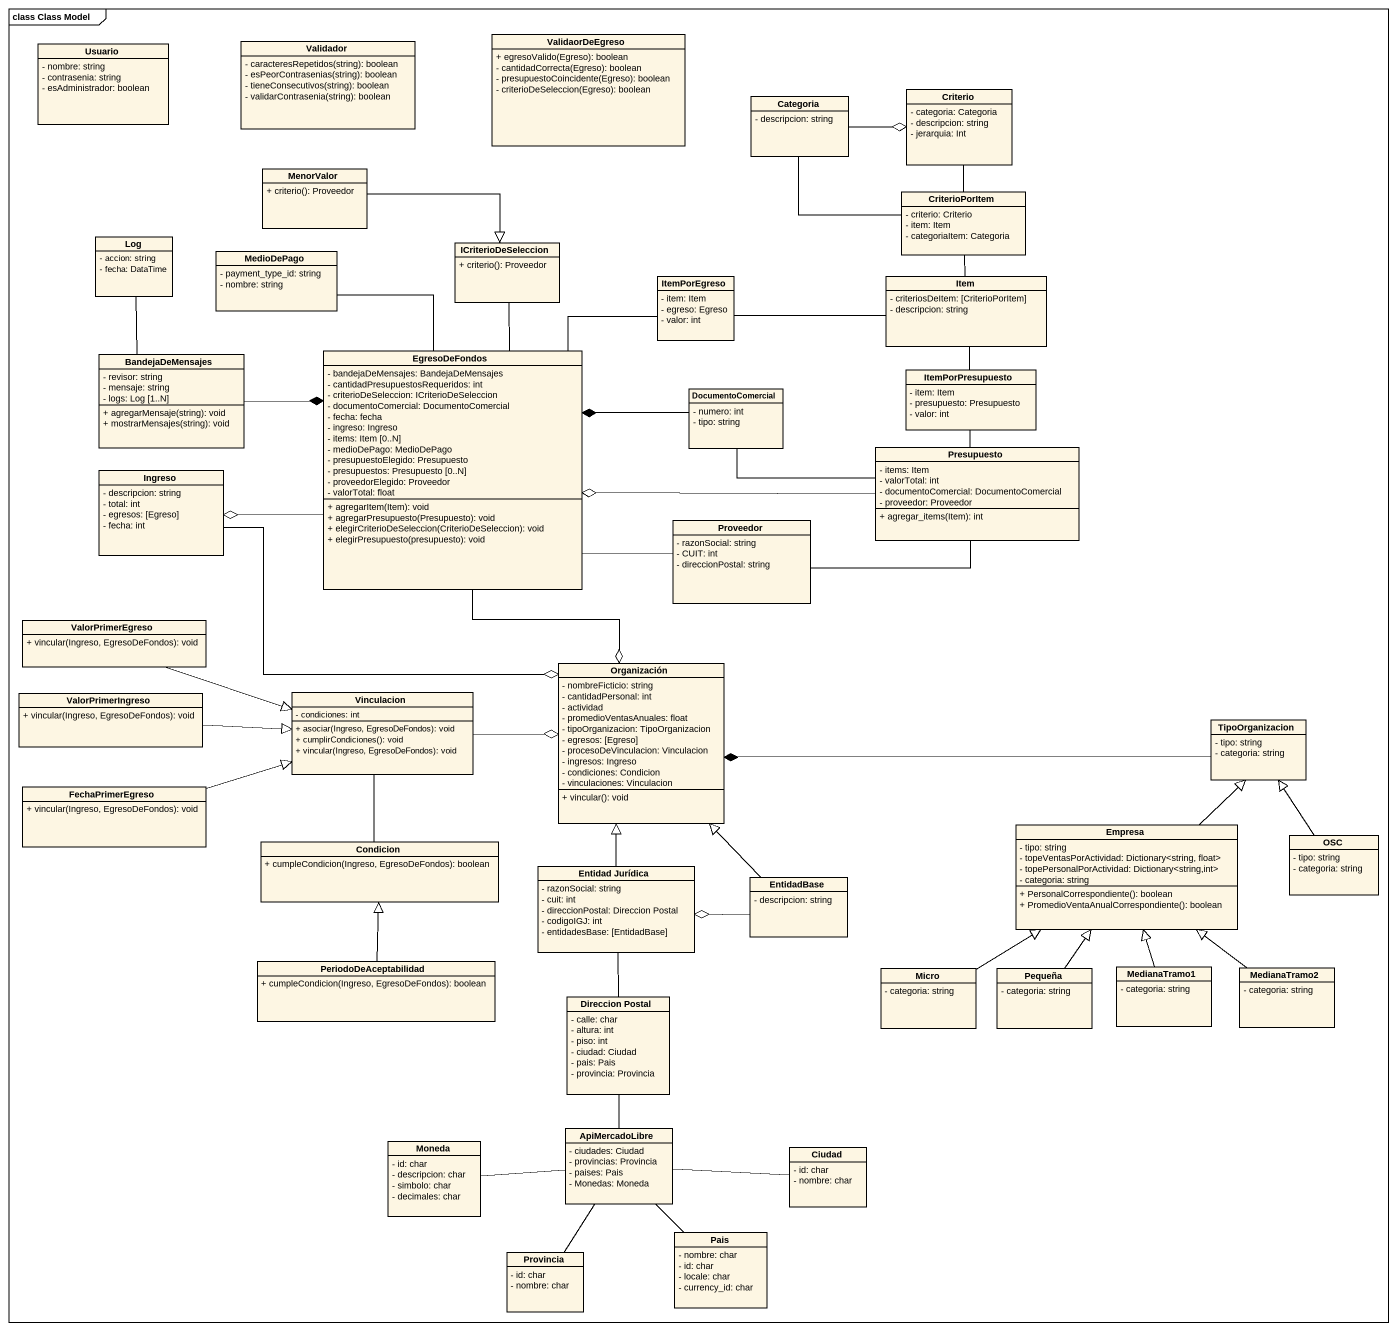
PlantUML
@startuml
mainframe class Class Model
hide circle
hide empty members
skinparam classAttributeIconSize 0
class ValidaorDeEgreso {
  + egresoValido(Egreso): boolean
  - cantidadCorrecta(Egreso): boolean
  - presupuestoCoincidente(Egreso): boolean
  - criterioDeSeleccion(Egreso): boolean
}
class Usuario {
  - nombre: string
  - contrasenia: string
  - esAdministrador: boolean
}
class Validador {
  - caracteresRepetidos(string): boolean
  - esPeorContrasenias(string): boolean
  - tieneConsecutivos(string): boolean
  - validarContrasenia(string): boolean
}
class Categoria {
  - descripcion: string
}
class Criterio {
  - categoria: Categoria
  - descripcion: string
  - jerarquia: Int
}
class MenorValor {
  + criterio(): Proveedor
}
class CriterioPorItem {
  - criterio: Criterio
  - item: Item
  - categoriaItem: Categoria
}
class Log {
  - accion: string
  - fecha: DataTime
}
class MedioDePago {
  - payment_type_id: string
  - nombre: string
}
class ICriterioDeSeleccion {
  + criterio(): Proveedor
}
class ItemPorEgreso {
  - item: Item
  - egreso: Egreso
  - valor: int
}
class Item {
  - criteriosDeItem: [CriterioPorItem]
  - descripcion: string
}
class BandejaDeMensajes {
  - revisor: string
  - mensaje: string
  - logs: Log [1..N]
  + agregarMensaje(string): void
  + mostrarMensajes(string): void
}
class EgresoDeFondos {
  - bandejaDeMensajes: BandejaDeMensajes
  - cantidadPresupuestosRequeridos: int
  - criterioDeSeleccion: ICriterioDeSeleccion
  - documentoComercial: DocumentoComercial
  - fecha: fecha
  - ingreso: Ingreso
  - items: Item [0..N]
  - medioDePago: MedioDePago
  - presupuestoElegido: Presupuesto
  - presupuestos: Presupuesto [0..N]
  - proveedorElegido: Proveedor
  - valorTotal: float
  + agregarItem(Item): void
  + agregarPresupuesto(Presupuesto): void
  + elegirCriterioDeSeleccion(CriterioDeSeleccion): void
  + elegirPresupuesto(presupuesto): void
}
class ItemPorPresupuesto {
  - item: Item
  - presupuesto: Presupuesto
  - valor: int
}
class DocumentoComercial {
  - numero: int
  - tipo: string
}
class Presupuesto {
  - items: Item
  - valorTotal: int
  - documentoComercial: DocumentoComercial
  - proveedor: Proveedor
  + agregar_items(Item): int
}
class Ingreso {
  - descripcion: string
  - total: int
  - egresos: [Egreso]
  - fecha: int
}
class Proveedor {
  - razonSocial: string
  - CUIT: int
  - direccionPostal: string
}
class ValorPrimerEgreso {
  + vincular(Ingreso, EgresoDeFondos): void
}
class ValorPrimerIngreso {
  + vincular(Ingreso, EgresoDeFondos): void
}
class Vinculacion {
  - condiciones: int
  + asociar(Ingreso, EgresoDeFondos): void
  + cumplirCondiciones(): void
  + vincular(Ingreso, EgresoDeFondos): void
}
class Organización {
  - nombreFicticio: string
  - cantidadPersonal: int
  - actividad
  - promedioVentasAnuales: float
  - tipoOrganizacion: TipoOrganizacion
  - egresos: [Egreso]
  - procesoDeVinculacion: Vinculacion
  - ingresos: Ingreso
  - condiciones: Condicion
  - vinculaciones: Vinculacion
  + vincular(): void
}
class TipoOrganizacion {
  - tipo: string
  - categoria: string
}
class FechaPrimerEgreso {
  + vincular(Ingreso, EgresoDeFondos): void
}
class Condicion {
  + cumpleCondicion(Ingreso, EgresoDeFondos): boolean
}
class Empresa {
  - tipo: string
  - topeVentasPorActividad: Dictionary<string, float>
  - topePersonalPorActividad: Dictionary<string,int>
  - categoria: string
  + PersonalCorrespondiente(): boolean
  + PromedioVentaAnualCorrespondiente(): boolean
}
class OSC {
  - tipo: string
  - categoria: string
}
class "Entidad Jurídica" as Entidad_Jurídica {
  - razonSocial: string
  - cuit: int
  - direccionPostal: Direccion Postal
  - codigoIGJ: int
  - entidadesBase: [EntidadBase]
}
class EntidadBase {
  - descripcion: string
}
class PeriodoDeAceptabilidad {
  + cumpleCondicion(Ingreso, EgresoDeFondos): boolean
}
class "Direccion Postal" as Direccion_Postal {
  - calle: char
  - altura: int
  - piso: int
  - ciudad: Ciudad
  - pais: Pais
  - provincia: Provincia
}
class Micro {
  - categoria: string
}
class Pequeña {
  - categoria: string
}
class MedianaTramo1 {
  - categoria: string
}
class MedianaTramo2 {
  - categoria: string
}
class Moneda {
  - id: char
  - descripcion: char
  - simbolo: char
  - decimales: char
}
class ApiMercadoLibre {
  - ciudades: Ciudad
  - provincias: Provincia
  - paises: Pais
  - Monedas: Moneda
}
class Ciudad {
  - id: char
  - nombre: char
}
class Pais {
  - nombre: char
  - id: char
  - locale: char
  - currency_id: char
}
class Provincia {
  - id: char
  - nombre: char
}
Categoria -right-o Criterio
MenorValor -right-|> ICriterioDeSeleccion
CriterioPorItem -left- Categoria
CriterioPorItem -up- Criterio
Log -- BandejaDeMensajes
MedioDePago -- EgresoDeFondos
Item -up- CriterioPorItem
Item -left- ItemPorEgreso
Item -- ItemPorPresupuesto
BandejaDeMensajes -right-* EgresoDeFondos
EgresoDeFondos -up- ICriterioDeSeleccion
EgresoDeFondos -up- ItemPorEgreso
EgresoDeFondos -left-o Ingreso
EgresoDeFondos -right- Proveedor
EgresoDeFondos --o Organización
DocumentoComercial -left-* EgresoDeFondos
Presupuesto -left-o EgresoDeFondos
Presupuesto -up- ItemPorPresupuesto
Presupuesto -left- DocumentoComercial
Presupuesto -left- Proveedor
Ingreso -right-o Organización
ValorPrimerEgreso -right-|> Vinculacion
ValorPrimerIngreso -right-|> Vinculacion
Vinculacion -right-o Organización
Vinculacion -- Condicion
TipoOrganizacion -left-* Organización
FechaPrimerEgreso -right-|> Vinculacion
Empresa -up-|> TipoOrganizacion
OSC -up-|> TipoOrganizacion
Entidad_Jurídica -up-|> Organización
Entidad_Jurídica -- Direccion_Postal
EntidadBase -up-|> Organización
EntidadBase -left-o Entidad_Jurídica
PeriodoDeAceptabilidad -up-|> Condicion
Direccion_Postal -- ApiMercadoLibre
Micro -up-|> Empresa
Pequeña -up-|> Empresa
MedianaTramo1 -up-|> Empresa
MedianaTramo2 -up-|> Empresa
Moneda -right- ApiMercadoLibre
Ciudad -left- ApiMercadoLibre
Pais -up- ApiMercadoLibre
Provincia -up- ApiMercadoLibre
@enduml
